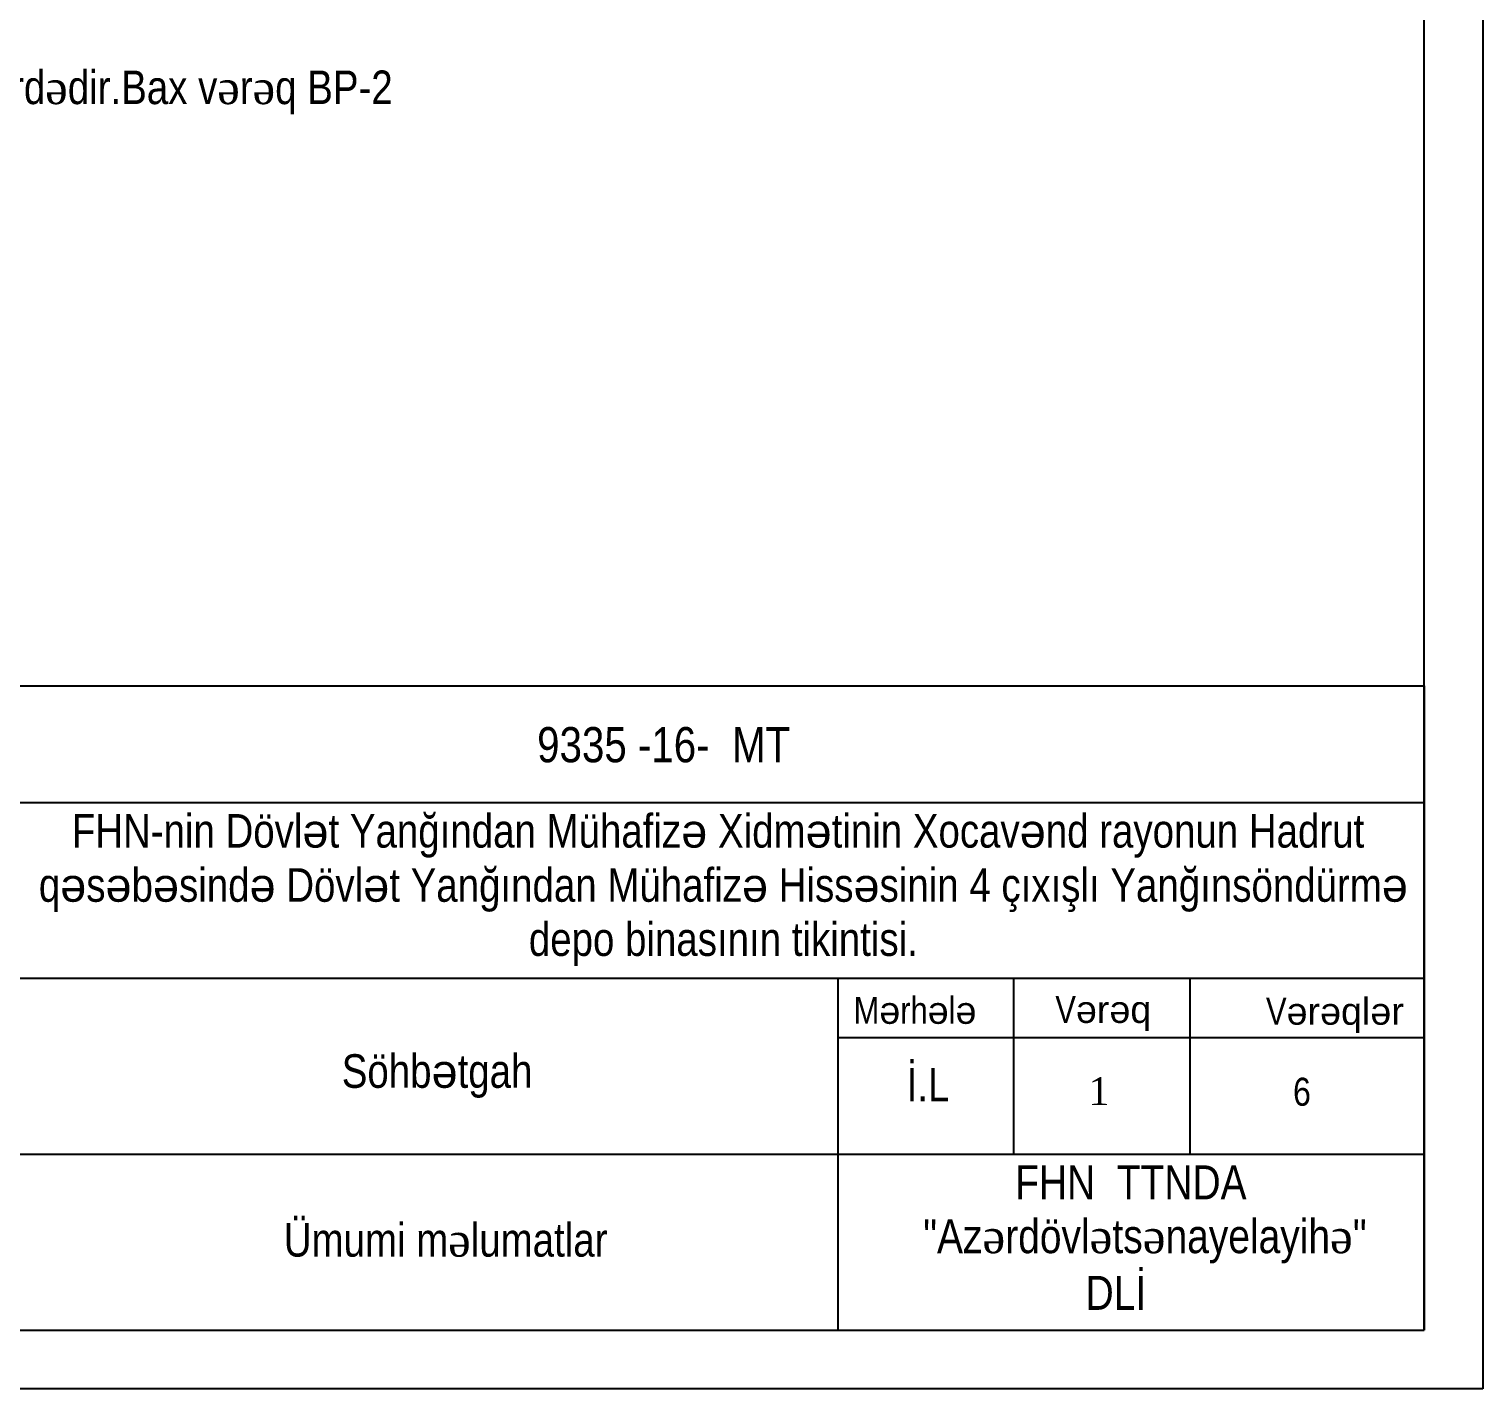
# Model space of a CAD drawing. Header units: millimetres. Extents: x 873544 to 1143527, y -837564 to -766512.
# Drawn here: x 902669 to 915664, y -796399 to -784244 of the extents above; entities that cross this region are included whole.
import ezdxf

# ---------------------------------------------------------------- set-up
doc = ezdxf.new("R2010")
doc.units = ezdxf.units.MM
for name, color, linetype, lineweight in [('0_Ном._пера__7', 7, 'Continuous', 60), ('stamp_Ном._пера__1', 7, 'Continuous', 5), ('Xarici razm.-1', 7, 'Continuous', 9), ('перегородка', 130, 'Continuous', 20)]:
    doc.layers.add(name, color=color, linetype=linetype, lineweight=lineweight)
doc.layers.add('Künc ştampının yazısı', color=7, linetype='Continuous')
doc.styles.add('style6', font='ARIALN.TTF', dxfattribs={"height": 300})
doc.styles.add('Times New  Roman', font='times.ttf')

# ---------------------------------------------------------------- blocks, each defined once
blk = doc.blocks.new('dsdvvvf')
at = {"lineweight": 25}
for p, q in [((987093, -639584), (987093, -669340)), ((987093, -669340), (944974, -669340))]:
    blk.add_line(p, q, dxfattribs=at)
at = {"lineweight": 25, "ltscale": 15}
for p, q in [((986569, -668816), (986569, -640108)), ((947069, -668816), (986569, -668816))]:
    blk.add_line(p, q, dxfattribs=at)
at = {"color": 0, "lineweight": 25, "ltscale": 15}
for p, q in [((967186, -663055), (986569, -663055)), ((986569, -663055), (986569, -668816)), ((973996, -664099), (986569, -664099)), ((973996, -665670), (986569, -665670)), ((981330, -668816), (981330, -665665)), ((982897, -665677), (982897, -667242)), ((984473, -665673), (984473, -667242)), ((981330, -666199), (986569, -666199)), ((973996, -667242), (986569, -667242))]:
    blk.add_line(p, q, dxfattribs=at)
at = {"color": 0, "lineweight": 5, "ltscale": 15}
blk.add_line((986506, -666199), (981330, -666199), dxfattribs=at)
at = {"lineweight": 25, "attachment_point": 1, "style": 'style6'}
for s, insert, char_height, width in [('M{\\fArial|b0|i0|c0|p34;ə}rh{\\fArial|b0|i0|c0|p34;ə}l{\\fArial|b0|i0|c0|p34;ə}', (981468, -665836), 240.98, 7282.72), ('V{\\fArial|b0|i0|c0|p34;ə\\fArial|b0|i0|c238|p34;r\\fArial|b0|i0|c0|p34;ə\\fArial|b0|i0|c238|p34;q}', (983271, -665828), 240.98, 7282.72), ('V{\\fArial|b0|i0|c0|p34;ə\\fArial|b0|i0|c238|p34;r\\fArial|b0|i0|c0|p34;ə\\fArial|b0|i0|c238|p34;ql\\fArial|b0|i0|c0|p34;ə\\fArial|b0|i0|c238|p34;r}', (985154, -665844), 240.982, 7282.72), ('{\\fArial Narrow|b0|i0|c238|p34;İ.L\\fArial Narrow|b0|i0|c186|p34;      }', (981942, -666471), 300, 10584.41)]:
    blk.add_mtext(s, dxfattribs=dict(at, insert=insert, char_height=char_height, width=width))
at = {"color": 0, "insert": (976893, -666349), "char_height": 300, "attachment_point": 1, "style": 'style6'}
blk.add_mtext_dynamic_manual_height_columns('{\\fArial Narrow|b0|i0|c238|p34;Söhb\\fArial|b0|i0|c238|p34;ə\\fArial Narrow|b0|i0|c238|p34;tgah}', width=9709.14, gutter_width=1, heights=[0], dxfattribs=at)
at = {"color": 7, "ltscale": 15, "insert": (982525, -667342), "char_height": 303.85, "attachment_point": 1, "style": 'style6'}
blk.add_mtext('  {\\fArial Narrow|b0|i0|c238|p34;  FHN  TTNDA}', dxfattribs=at)
at = {"layer": '0_Ном._пера__7', "linetype": 'Continuous', "insert": (980256, -664881), "char_height": 300, "width": 13776.74, "attachment_point": 5, "line_spacing_factor": 0.967685, "style": 'style6'}
blk.add_mtext('{\\fArial Narrow|b0|i0|c238|p34;FHN-nin Dövl\\fArial|b0|i0|c238|p38;ə\\fArial Narrow|b0|i0|c238|p34;t Yanğından Mühafiz\\fArial|b0|i0|c238|p38;ə\\fArial Narrow|b0|i0|c238|p34; Xidm\\fArial|b0|i0|c238|p38;ə\\fArial Narrow|b0|i0|c238|p34;tinin} {\\fArial Narrow|b0|i0|c238|p34;Xocav\\fArial|b0|i0|c238|p38;ə\\fArial Narrow|b0|i0|c238|p34;nd rayonun Hadrut\\P q\\fArial|b0|i0|c238|p38;ə\\fArial Narrow|b0|i0|c238|p34;s\\fArial|b0|i0|c238|p38;ə\\fArial Narrow|b0|i0|c238|p34;b\\fArial|b0|i0|c238|p38;ə\\fArial Narrow|b0|i0|c238|p34;sind\\fArial|b0|i0|c238|p38;ə\\fArial Narrow|b0|i0|c238|p34; Dövl\\fArial|b0|i0|c238|p38;ə\\fArial Narrow|b0|i0|c238|p34;t Yanğından Mühafiz\\fArial|b0|i0|c238|p38;ə\\fArial Narrow|b0|i0|c238|p34; Hiss\\fArial|b0|i0|c238|p38;ə\\fArial Narrow|b0|i0|c238|p34;sinin 4 çıxışlı Yanğınsöndürm\\fArial|b0|i0|c238|p38;ə\\P\\fArial Narrow|b0|i0|c238|p34; depo binasının tikintisi}.', dxfattribs=at)
at = {"layer": 'stamp_Ном._пера__1', "linetype": 'Continuous', "insert": (979720, -663584), "char_height": 314.32, "attachment_point": 5, "style": 'style6'}
blk.add_mtext('\\A1; {\\fArial Narrow|b0|i0|c238|p34;9335} -1{\\fArial Narrow|b0|i0|c238|p34;6}-  MT', dxfattribs=at)
at = {"layer": 'перегородка', "color": 7, "ltscale": 15, "insert": (982090, -667823), "char_height": 303.846, "width": 10253.08, "attachment_point": 1, "style": 'style6'}
blk.add_mtext('"{\\fArial Narrow|b0|i0|c238|p34;Az\\fTimes New Roman|b0|i0|c238|p18;ə\\fArial Narrow|b0|i0|c238|p34;rdövl\\fTimes New Roman|b0|i0|c238|p18;ə\\fArial Narrow|b0|i0|c238|p34;ts\\fTimes New Roman|b0|i0|c238|p18;ə\\fArial Narrow|b0|i0|c238|p34;nayelayih\\fTimes New Roman|b0|i0|c238|p18;ə\\fArial Narrow|b0|i0|c238|p34;"\\P              } {\\fArial Narrow|b0|i0|c238|p34;DLİ}', dxfattribs=at)

msp = doc.modelspace()

# ---------------------------------------------------------------- block references
at = {"layer": 'Xarici razm.-1', "color": 131}
msp.add_blockref('dsdvvvf', (-71429.4, -127058.8), dxfattribs=at)

# ---------------------------------------------------------------- texts
at = {"linetype": 'Continuous', "insert": (897558.6, -784811.2), "char_height": 300, "width": 15000.596, "attachment_point": 4, "style": 'style6'}
msp.add_mtext('{\\fArial Narrow|b0|i0|c238|p34;    Baş plan üzr\\fTimes New Roman|b0|i0|c238|p18;ə\\fArial Narrow|b0|i0|c238|p34; söhb\\fTimes New Roman|b0|i0|c238|p18;ə\\fArial Narrow|b0|i0|c238|p34;tgah} {\\fArial Narrow|b0|i0|c238|p34;1 yerd\\fTimes New Roman|b0|i0|c238|p18;ə\\fArial Narrow|b0|i0|c238|p34;dir.Bax v\\fTimes New Roman|b0|i0|c238|p18;ə\\fArial Narrow|b0|i0|c238|p34;r\\fTimes New Roman|b0|i0|c238|p18;ə\\fArial Narrow|b0|i0|c238|p34;q BP-2}', dxfattribs=at)
at = {"layer": 'Künc ştampının yazısı', "attachment_point": 5}
for s, insert, char_height, style in [('{\\fTimes New Roman|b0|i0|c238|p18;1}', (912232.1, -793737), 250, 'Times New  Roman'), ('{\\fArial Narrow|b0|i0|c238|p34;6}', (914046, -793744.5), 250, 'style6'), ('{\\fArial Narrow|b0|i0|c238|p34;Ümumi m\\fTimes New Roman|b0|i0|c238|p18;ə\\fArial Narrow|b0|i0|c238|p34;lumatlar}', (906392.3, -795068.9), 300, 'style6')]:
    msp.add_mtext(s, dxfattribs=dict(at, insert=insert, char_height=char_height, style=style))

doc.saveas('drawing.dxf')
